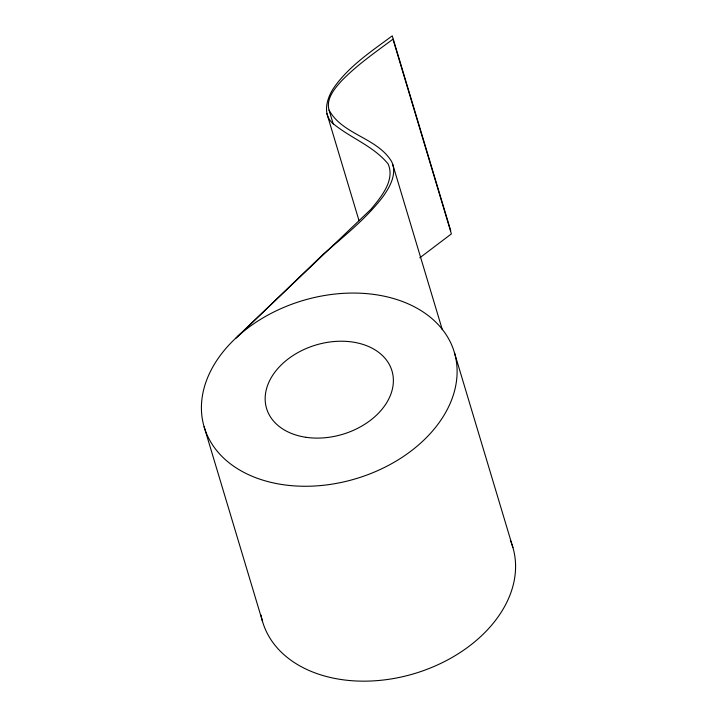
<?xml version="1.0" encoding="UTF-8"?>
<svg xmlns="http://www.w3.org/2000/svg" width="717" height="717" viewBox="0 0 717 717"><rect width="100%" height="100%" fill="white"/><g stroke="black" fill="none" stroke-linecap="round" stroke-linejoin="round"><path stroke-width="1.08" d="M235.875 338.281L323.358 254.15C344.124 236.027 366.154 218.73 382.977 196.664C388.686 188.553 394.296 179.142 393.624 168.853A41.272 29.388 -16.7 0 0 391.572 161.477C377.079 137.512 342.439 134.814 329.04 110.077C325.93 99.089 334.131 89.177 340.942 81.523C356.448 65.319 375.072 52.538 392.97 39.166L451.387 233.885L419.777 257.833M237.524 336.551L370.913 209.319C380.879 197.372 395.264 180.343 388.148 163.987C373.198 145.623 349.663 137.789 332.052 122.724C322.408 113.295 327.015 98.319 333.387 88.424C348.399 66.493 371.236 51.472 392.262 35.85L450.733 230.757M454.435 352.647A130.53 92.941 -16.7 0 1 289.202 485.445A130.53 92.941 -16.7 0 1 244.147 330.895A130.53 92.941 -16.7 0 1 454.435 352.647L512.906 547.555M392.566 163.879L442.317 329.712M329.04 110.077L333.217 123.978M326.889 113.573L359.02 220.666M204.094 426.678L262.565 621.585M511.741 543.916A130.53 92.941 -16.7 0 1 411.8 674.356A130.53 92.941 -16.7 0 1 261.015 615.043M510.361 540.367A130.53 92.941 -16.7 0 1 511.409 543.02M306.06 437.307A65.462 46.614 -16.7 0 0 392.629 373.432A65.462 46.614 -16.7 0 0 289.103 358.249A65.462 46.614 -16.7 0 0 306.06 437.307"/></g></svg>
